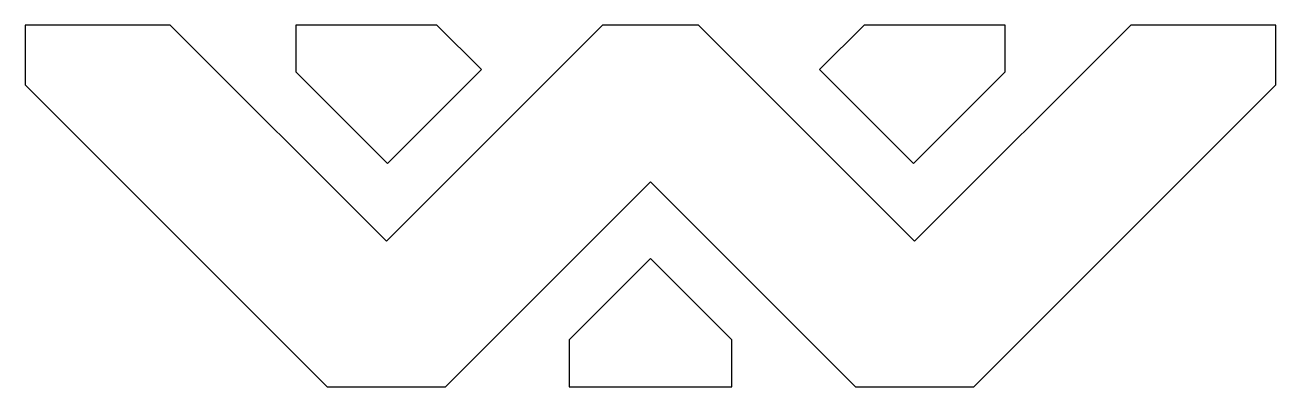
# Model space of a CAD drawing. Extents: x 0 to 22, y 1.7 to 8.1.
import ezdxf

# ---------------------------------------------------------------- set-up
doc = ezdxf.new("R2010")
doc.units = 0
doc.layers.add('Layer_1', color=7, linetype='CONTINUOUS')

msp = doc.modelspace()

# ---------------------------------------------------------------- linework, layer by layer
at = {"layer": 'Layer_1', "color": 7}
for points in [[(0, 8.100012), (0, 7.047521), (5.316472, 1.731049), (7.392018, 1.731049), (10.999998, 5.339084), (14.607977, 1.731049), (16.683524, 1.731049), (21.999995, 7.047521), (21.999995, 8.100012), (19.449357, 8.100012), (15.645751, 4.296461), (11.8422, 8.100012), (10.999998, 8.100012), (10.157796, 8.100012), (6.354245, 4.296461), (2.550639, 8.100012), (0, 8.100012), (0, 8.100012)], [(4.761784, 8.100012), (4.761784, 7.277544), (6.376349, 5.662979), (8.028451, 7.315136), (7.243576, 8.100012), (4.761784, 8.100012), (4.761784, 8.100012)], [(14.75642, 8.100012), (13.971544, 7.315136), (15.623647, 5.662979), (17.238211, 7.277544), (17.238211, 8.100012), (14.75642, 8.100012), (14.75642, 8.100012)], [(10.999998, 3.994615), (9.567554, 2.562172), (9.567554, 2.471772), (9.567554, 1.731049), (10.999998, 1.731049), (12.432441, 1.731049), (12.432441, 2.471772), (12.432441, 2.562172), (10.999998, 3.994615), (10.999998, 3.994615)]]:
    msp.add_lwpolyline(points, close=True, dxfattribs=at)

doc.saveas('drawing.dxf')
